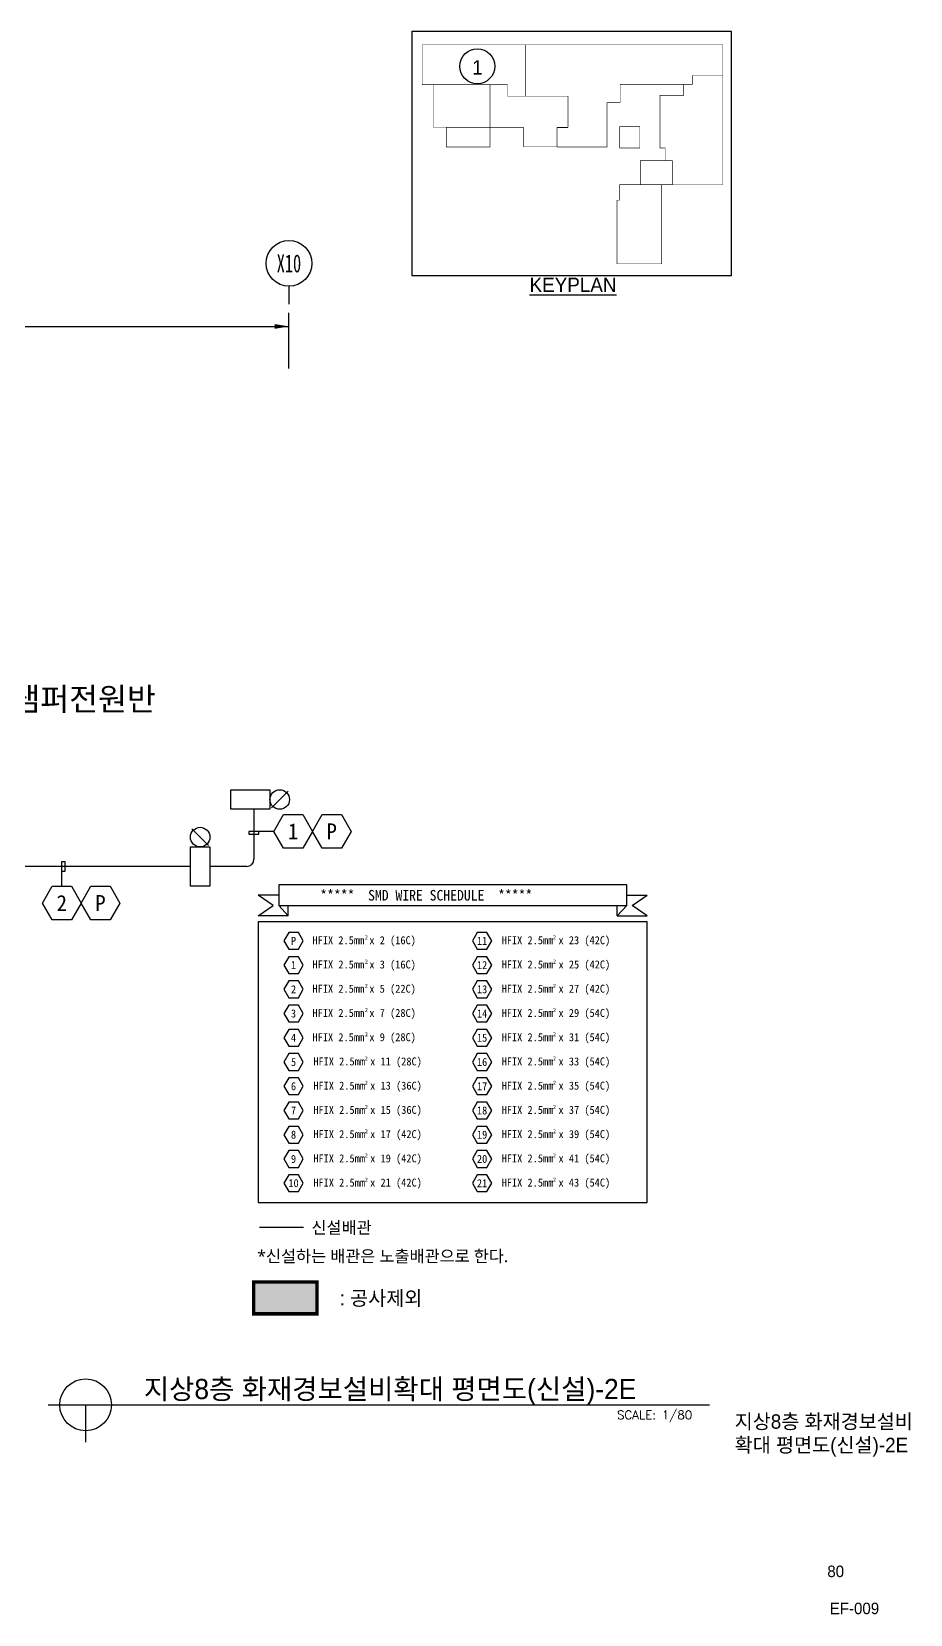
# Model space of a CAD drawing. Header units: millimetres. Extents: x 2284 to 31506, y 970 to 22960.
# Drawn here: x 19296 to 31506, y 970 to 22960 of the extents above; entities that cross this region are included whole.
import ezdxf
from ezdxf.enums import TextEntityAlignment as Align

# ---------------------------------------------------------------- set-up
doc = ezdxf.new("R2010")
doc.units = ezdxf.units.MM
doc.header["$LTSCALE"] = 120
doc.linetypes.add('HIDDEN', pattern=[9.524999999999999, 6.349999999999999, -3.174999999999999])
doc.linetypes.add('HIDDENX2', pattern=[0.75, 0.5, -0.25])
for name, color, linetype in [('1구역', 41, 'Continuous'), ('7', 7, 'Continuous'), ('ARCH', 9, 'Continuous'), ('DAMPER', 2, 'Continuous'), ('fire', 2, 'Continuous'), ('fire-l', 4, 'Continuous'), ('FORM', 7, 'Continuous'), ('smd-f', 2, 'Continuous'), ('공사제외', 5, 'Continuous')]:
    doc.layers.add(name, color=color, linetype=linetype)
doc.styles.add('GHD', font='')
doc.styles.add('SIM', font='simplex_.ttf')
doc.styles.add('SUKWOO', font='malgun.ttf')
doc.styles.add('TEST', font='')
doc.styles.add('TT', font='')
doc.styles.add('돋움', font='')
doc.styles.add('울릉도M', font='HYWULM.TTF')
doc.styles.get('GHD').set_extended_font_data('Dotum')
doc.styles.get('TEST').set_extended_font_data('Dotum')
doc.styles.get('TT').set_extended_font_data('Dotum')
doc.styles.get('돋움').set_extended_font_data('DotumChe')

# ---------------------------------------------------------------- blocks, each defined once
blk = doc.blocks.new('*U2')
blk.add_line((0, 4.999999999998698), (0, -1.3016e-12))
blk.add_circle((-4.304941921e-06, 11.35000000000667), 6.350000000003841)
at = {"color": 3, "style": '돋움'}
blk.add_attdef('NO', text='', height=5, dxfattribs=at).set_placement((0, 11.35), align=Align.MIDDLE_CENTER)
blk = doc.blocks.new('e-22-1')
at = {"layer": 'DAMPER'}
blk.add_line((-5, 1), (-1, 1), dxfattribs=at)
at = {"layer": 'fire'}
for p, q in [((-5, -1), (-5, 1)), ((-1, 1), (-1, -1)), ((0.8499999999999375, 0.8500000000000227), (-0.8499999999999943, -0.8500000000000227)), ((-1, -1), (-5, -1))]:
    blk.add_line(p, q, dxfattribs=at)
blk.add_circle((0, 0), 1, dxfattribs=at)

msp = doc.modelspace()

# ---------------------------------------------------------------- hatches: boundary and pattern name
at = {"layer": '공사제외'}
h = msp.add_hatch(color=253, dxfattribs=at)
h.dxf.hatch_style = 1
h.paths.add_polyline_path([(22380.51264973611, 5588.483638015798), (23259.39501065362, 5588.483638015798), (23259.39501065362, 5145.311166480638), (22380.51264973611, 5145.311166480638)])

# ---------------------------------------------------------------- linework, layer by layer
at = {"layer": '1구역', "color": 1, "linetype": 'HIDDENX2', "ltscale": 7, "const_width": 7, "elevation": 4e-07}
msp.add_lwpolyline([(24721.69990752905, 22752.47657702019), (24721.69990752905, 22351.54760378919), (24721.69990752905, 22222.78179678206), (25908.89999145758, 22222.78222031156), (25908.90004821529, 22063.68381928538), (26161.69454010931, 22063.68378454782), (26161.69327119039, 22776.979201316), (24721.69990525767, 22776.97906782255)], close=True, dxfattribs=at)
at = {"layer": '1구역', "color": 4, "linetype": 'HIDDENX2', "ltscale": 7, "const_width": 7, "elevation": 4e-07}
msp.add_lwpolyline([(27291.39982019883, 21973.9636497587), (27474.33874747506, 21973.9636497587), (27474.33578195353, 22228.87231400929), (28477.90000589471, 22228.88398913738), (28477.90000091691, 22350.77282931851), (28900.00000276929, 22350.77282931851), (28900.00000276929, 22776.97921025421), (26161.69327119028, 22776.9792146783), (26161.69454011135, 22063.6826525392), (26752.40004674718, 22063.68370337654), (26752.39998711797, 21633.88406009205), (26598.39996478031, 21633.88406034056), (26598.39996433421, 21357.38388968859), (27291.39937208919, 21357.38417052083), (27291.39982019883, 21973.9636497587)], dxfattribs=at)
at = {"layer": '1구역', "color": 2, "linetype": 'HIDDENX2', "ltscale": 7, "const_width": 7, "elevation": 4e-07}
msp.add_lwpolyline([(24876.22523739334, 22222.78185190844), (24876.22523739334, 21632.24606437711), (25665.64998175541, 21632.24606437711), (25665.64977108384, 22222.78213353278)], close=True, dxfattribs=at)
at = {"layer": '1구역', "color": 3, "linetype": 'HIDDENX2', "ltscale": 7, "const_width": 7, "elevation": 4e-07}
for points in [[(25665.64977108384, 22222.78213353278), (25908.89999145758, 22222.7822203114), (25908.89996959514, 22063.68381928538), (26746.52649197984, 22063.68381928522), (26746.52649197972, 21626.09581742041), (26593.20139821537, 21626.09581742041), (26593.20139821537, 21360.37424970117), (26132.46477065771, 21360.3742264639), (26132.46477065777, 21626.09579418298), (25665.64998394961, 21626.09557921557)], [(25057.34996530402, 21630.38407754194), (25666.14432788058, 21630.38407754194), (25666.14432788058, 21357.38419327739), (25057.34996530402, 21357.38419327739)]]:
    msp.add_lwpolyline(points, close=True, dxfattribs=at)
at = {"layer": '1구역', "color": 5, "linetype": 'HIDDENX2', "ltscale": 7, "const_width": 7, "elevation": 4e-07}
for points in [[(28477.90000091691, 22228.88398913738), (28477.9000113642, 22350.99806409137), (28900.00000276929, 22350.77282931851), (28900.0000027694, 20836.58442375989), (28197.89994198718, 20836.58446570573), (28197.89995849016, 21168.37957497509), (28099.89987338247, 21168.37966232073), (28099.8998690088, 21343.38397682374), (28026.40000097366, 21343.38397494216), (28026.40153031738, 22074.88863444742), (28355.39999903564, 22074.88862123551), (28355.4000067921, 22228.88399530755)], [(27753.40008843463, 20836.58442375973), (28197.8999417781, 20833.08442375973), (28197.90024062013, 21168.37957497478), (27753.40008843463, 21168.37957497478), (27753.50711939565, 20832.98944851501)]]:
    msp.add_lwpolyline(points, close=True, dxfattribs=at)
at = {"layer": '1구역', "color": 4, "linetype": 'HIDDENX2', "ltscale": 7, "const_width": 7, "elevation": 4e-07}
msp.add_lwpolyline([(27466.4017976257, 21639.35810232358), (27746.32052062021, 21639.35810232358), (27746.32052062021, 21343.38406243898), (27466.4017976257, 21343.38406243898)], close=True, dxfattribs=at)
at = {"layer": '1구역', "color": 3, "linetype": 'HIDDENX2', "ltscale": 7, "const_width": 7, "elevation": 4e-07}
msp.add_lwpolyline([(27466.39989664173, 20618.88415700797), (27466.39989664173, 20832.89782577608), (28051.11968885158, 20833.08442375973), (28051.12001006305, 19733.38838212947), (27430.80519658525, 19733.38820094112), (27430.80524128448, 20618.88415880464), (27466.39989664173, 20618.88415700797)], dxfattribs=at)
at = {"layer": 'ARCH', "color": 1}
for p, q in [((22871.32393219182, 18279.70623327227, 4.191999754e-07), (22871.32393219182, 19051.88784928183, 4.191999754e-07)), ((14371.32393219182, 18864.38784928183, 4.191999754e-07), (22871.32393219182, 18864.38784928183, 4.191999754e-07))]:
    msp.add_line(p, q, dxfattribs=at)
at = {"layer": 'ARCH', "color": 6, "ltscale": 2}
for p, q in [((22384.51160949194, 12154.94232826269), (22384.51160949193, 11460.79291263711)), ((21501.96529831956, 11360.79291263711, 4.269285771193808e-07), (17907.32347874792, 11360.79291263711, 4.269285771193808e-07)), ((22284.51160949193, 11360.79291263711, 6.992566645756687e-08), (21773.96529831956, 11360.79291263711, 4.269285771193807e-07))]:
    msp.add_line(p, q, dxfattribs=at)
msp.add_arc((22284.51160949193, 11460.79291263711, 1.565251892620891e-05), 100, 270, 359.9999999999995, dxfattribs=at)
at = {"layer": 'ARCH', "color": 1}
msp.add_solid([(22671.32393219182, 18897.72118261517, 4.191999754e-07), (22671.32393219182, 18831.05451594849, 4.191999754e-07), (22871.32393219182, 18864.38784928183, 4.191999754e-07)], dxfattribs=at)
at = {"layer": 'fire', "color": 2, "linetype": 'Continuous'}
for p, q in [((22729.57956286121, 10962.89780948399, 4.000039482135687e-07), (22445.79055636606, 10962.89780948399, 4.000039482135687e-07)), ((22652.21172315869, 10820.04972272357, 4.000039482135687e-07), (22445.79055636548, 10962.89780948399, 4.000039482135687e-07)), ((22445.79055636548, 10677.20163596308, 4.000039482135687e-07), (22652.21172315869, 10820.04972272357, 4.000039482135687e-07)), ((22729.57956286121, 10820.04972272372, 4.000039482135687e-07), (22861.66374072185, 10677.20163596308, 4.000039482135687e-07)), ((22861.66374072185, 10677.20163596308, 4.000039482135687e-07), (22861.66374072185, 10820.04972272372, 4.000039482135687e-07)), ((27433.50545745352, 10677.20163596308, 4.000039482135687e-07), (27433.50545745352, 10820.04972272372, 4.000039482135687e-07)), ((27433.50545745352, 10677.20163596308, 4.000039482135687e-07), (27565.58963531381, 10820.04972272372, 4.000039482135687e-07)), ((27565.58963531381, 10962.89780948399, 4.000039482135687e-07), (27849.37864180884, 10962.89780948399, 4.000039482135687e-07)), ((27642.95747501633, 10820.04972272357, 4.000039482135687e-07), (27849.37864180977, 10962.89780948399, 4.000039482135687e-07)), ((27849.37864180977, 10677.20163596308, 4.000039482135687e-07), (27642.95747501633, 10820.04972272357, 4.000039482135687e-07)), ((22861.66374072185, 10677.20163596308, 4.000039482135687e-07), (22445.79055636606, 10677.20163596308, 4.000039482135687e-07)), ((27433.50545745352, 10677.20163596308, 4.000039482135687e-07), (27849.37864180884, 10677.20163596308, 4.000039482135687e-07))]:
    msp.add_line(p, q, dxfattribs=at)
at = {"layer": 'fire', "color": 2}
msp.add_lwpolyline([(22659.63636021175, 11848.66762045169), (22315.07597996851, 11848.66762044989), (22315.07597996851, 11807.8676204499), (22453.94723901535, 11807.8676204499), (22453.94723901535, 11848.66762045061)], dxfattribs=at)
at = {"layer": 'fire', "color": 2, "elevation": 4.269285771193808e-07}
msp.add_lwpolyline([(19714.85925258091, 11085.6681619173), (19714.85925258271, 11430.2285421605), (19755.6592525827, 11430.2285421605), (19755.6592525827, 11291.35728311372), (19714.85925258201, 11291.35728311372)], dxfattribs=at)
at = {"layer": 'fire', "color": 2, "linetype": 'Continuous', "elevation": 4e-07}
msp.add_lwpolyline([(27565.58963531381, 10820.04972272372), (27565.58963531381, 11105.74589624448), (22729.57956286121, 11105.74589624448), (22729.57956286121, 10820.04972272372)], close=True, dxfattribs=at)
at = {"layer": 'fire', "color": 3, "elevation": 4e-07}
msp.add_lwpolyline([(22445.71632630072, 6690.467252421065), (27849.33662192008, 6690.467252421065), (27849.37864180884, 10590.9122484391), (22445.75834618948, 10590.9122484391)], close=True, dxfattribs=at)
at = {"layer": 'fire-l', "color": 6, "ltscale": 2}
msp.add_line((22460.16400951237, 6347.268009235446, 4e-07), (23075.22446228444, 6347.268009235446, 4e-07), dxfattribs=at)
at = {"layer": 'fire-l', "color": 2}
for points in [[(22659.63636021221, 11848.66762045169), (22793.94163672188, 12081.29118309113), (23062.55218974167, 12081.29118309113), (23196.85746625134, 11848.66762045169), (23062.55218974167, 11616.04405781204), (22793.94163672188, 11616.04405781204)], [(23196.85746625134, 11848.66762045169), (23331.16274276147, 12081.29118309113), (23599.7732957808, 12081.29118309113), (23734.07857229093, 11848.66762045169), (23599.7732957808, 11616.04405781204), (23331.16274276147, 11616.04405781204)]]:
    msp.add_lwpolyline(points, close=True, dxfattribs=at)
for points, elevation in [([(19446.24869956134, 10853.04459927786), (19580.55397607101, 11085.6681619173), (19849.16452909081, 11085.6681619173), (19983.46980560047, 10853.04459927786), (19849.16452909081, 10620.42103663821), (19580.55397607101, 10620.42103663821)], 4.269285771193808e-07), ([(19983.46980560047, 10853.04459927786), (20117.7750821106, 11085.6681619173), (20386.38563512993, 11085.6681619173), (20520.69091164006, 10853.04459927786), (20386.38563512993, 10620.42103663821), (20117.7750821106, 10620.42103663821)], 4.269285771193808e-07), ([(23069.21207415275, 10327.55600411257), (23002.07404700285, 10443.84247825636), (22867.79799270278, 10443.84247825636), (22800.65996555277, 10327.55600411257), (22867.79799270278, 10211.26952996893), (23002.07404700285, 10211.26952996893)], 4e-07), ([(25689.47543468766, 10327.55600411257), (25622.33740753747, 10443.84247825636), (25488.06135323769, 10443.84247825636), (25420.92332608768, 10327.55600411257), (25488.06135323769, 10211.26952996893), (25622.33740753747, 10211.26952996893)], 4e-07), ([(23069.21207415275, 9990.834865661465), (23002.07404700285, 10107.12133980511), (22867.79799270278, 10107.12133980511), (22800.65996555277, 9990.834865661465), (22867.79799270278, 9874.54839151783), (23002.07404700285, 9874.54839151783)], 4e-07), ([(25689.47543468766, 9990.834865661465), (25622.33740753747, 10107.12133980511), (25488.06135323769, 10107.12133980511), (25420.92332608768, 9990.834865661465), (25488.06135323769, 9874.54839151783), (25622.33740753747, 9874.54839151783)], 4e-07), ([(23069.21207415275, 9654.113727210217), (23002.07404700285, 9770.400201354012), (22867.79799270278, 9770.400201354012), (22800.65996555277, 9654.113727210217), (22867.79799270278, 9537.827253066582), (23002.07404700285, 9537.827253066582)], 4e-07), ([(25689.47543468766, 9654.113727210217), (25622.33740753747, 9770.400201354012), (25488.06135323769, 9770.400201354012), (25420.92332608768, 9654.113727210217), (25488.06135323769, 9537.827253066582), (25622.33740753747, 9537.827253066582)], 4e-07), ([(23069.21207415275, 9317.392588758968), (23002.07404700285, 9433.679062902764), (22867.79799270278, 9433.679062902764), (22800.65996555277, 9317.392588758968), (22867.79799270278, 9201.10611461526), (23002.07404700285, 9201.10611461526)], 4e-07), ([(25689.47543468766, 9317.392588758968), (25622.33740753747, 9433.679062902764), (25488.06135323769, 9433.679062902764), (25420.92332608768, 9317.392588758968), (25488.06135323769, 9201.10611461526), (25622.33740753747, 9201.10611461526)], 4e-07), ([(23069.21207415275, 8980.671450307873), (23002.07404700285, 9096.95792445166), (22867.79799270278, 9096.95792445166), (22800.65996555277, 8980.671450307873), (22867.79799270278, 8864.384976164012), (23002.07404700285, 8864.384976164012)], 4e-07), ([(25689.47543468766, 8980.671450307873), (25622.33740753747, 9096.95792445166), (25488.06135323769, 9096.95792445166), (25420.92332608768, 8980.671450307873), (25488.06135323769, 8864.384976164012), (25622.33740753747, 8864.384976164012)], 4e-07), ([(23069.21207415275, 8643.950311856624), (23002.07404700285, 8760.236786000412), (22867.79799270278, 8760.236786000412), (22800.65996555277, 8643.950311856624), (22867.79799270278, 8527.663837712982), (23002.07404700285, 8527.663837712982)], 4e-07), ([(25689.47543468766, 8643.950311856624), (25622.33740753747, 8760.236786000412), (25488.06135323769, 8760.236786000412), (25420.92332608768, 8643.950311856624), (25488.06135323769, 8527.663837712982), (25622.33740753747, 8527.663837712982)], 4e-07), ([(23069.21207415275, 8307.229173405303), (23002.07404700285, 8423.515647549164), (22867.79799270278, 8423.515647549164), (22800.65996555277, 8307.229173405303), (22867.79799270278, 8190.94269926166), (23002.07404700285, 8190.94269926166)], 4e-07), ([(25689.47543468766, 8307.229173405303), (25622.33740753747, 8423.515647549164), (25488.06135323769, 8423.515647549164), (25420.92332608768, 8307.229173405303), (25488.06135323769, 8190.94269926166), (25622.33740753747, 8190.94269926166)], 4e-07), ([(23069.21207415275, 7970.50803495428), (23002.07404700285, 8086.794509097915), (22867.79799270278, 8086.794509097915), (22800.65996555277, 7970.50803495428), (22867.79799270278, 7854.221560810637), (23002.07404700285, 7854.221560810637)], 4e-07), ([(25689.47543468766, 7970.50803495428), (25622.33740753747, 8086.794509097915), (25488.06135323769, 8086.794509097915), (25420.92332608768, 7970.50803495428), (25488.06135323769, 7854.221560810637), (25622.33740753747, 7854.221560810637)], 4e-07), ([(23069.21207415275, 7633.786896502958), (23002.07404700285, 7750.073370646812), (22867.79799270278, 7750.073370646812), (22800.65996555277, 7633.786896502958), (22867.79799270278, 7517.500422359316), (23002.07404700285, 7517.500422359316)], 4e-07), ([(25689.47543468766, 7633.786896502958), (25622.33740753747, 7750.073370646812), (25488.06135323769, 7750.073370646812), (25420.92332608768, 7633.786896502958), (25488.06135323769, 7517.500422359316), (25622.33740753747, 7517.500422359316)], 4e-07), ([(23069.21207415275, 7297.065758051703), (23002.07404700285, 7413.352232195563), (22867.79799270278, 7413.352232195563), (22800.65996555277, 7297.065758051703), (22867.79799270278, 7180.779283908068), (23002.07404700285, 7180.779283908068)], 4e-07), ([(25689.47543468766, 7297.065758051703), (25622.33740753747, 7413.352232195563), (25488.06135323769, 7413.352232195563), (25420.92332608768, 7297.065758051703), (25488.06135323769, 7180.779283908068), (25622.33740753747, 7180.779283908068)], 4e-07), ([(23069.21207415275, 6960.344619600608), (23002.07404700285, 7076.631093744469), (22867.79799270278, 7076.631093744469), (22800.65996555277, 6960.344619600608), (22867.79799270278, 6844.05814545682), (23002.07404700285, 6844.05814545682)], 4e-07), ([(25689.47543468766, 6960.344619600608), (25622.33740753747, 7076.631093744469), (25488.06135323769, 7076.631093744469), (25420.92332608768, 6960.344619600608), (25488.06135323769, 6844.05814545682), (25622.33740753747, 6844.05814545682)], 4e-07)]:
    msp.add_lwpolyline(points, close=True, dxfattribs=dict(at, elevation=elevation))
at = {"layer": 'FORM', "color": 3}
for p, q in [((19525.75420033536, 3881.00103651082, 4e-07), (28715.68256933056, 3881.000965724251, 4e-07)), ((20045.75551519578, 3881.00103651082, 4e-07), (20045.75551519578, 3360.999721650401, 4e-07))]:
    msp.add_line(p, q, dxfattribs=at)
at = {"layer": 'FORM', "color": 4, "elevation": 4e-07}
msp.add_lwpolyline([(24580.000002769, 19570.31254358793), (29020.000002769, 19570.31254358824), (29020.000002769, 22960.00000017285), (24580.000002769, 22960.00000017254)], close=True, dxfattribs=at)
at = {"layer": 'FORM', "color": 4}
msp.add_circle((25488.34111387964, 22479.91941039367, 4e-07), 243.4482758620689, dxfattribs=at)
at = {"layer": 'FORM', "color": 3}
msp.add_circle((20045.75551519578, 3881.00103651082, 4e-07), 360.0009102880159, dxfattribs=at)
at = {"layer": '공사제외', "color": 5, "linetype": 'HIDDEN', "ltscale": 2, "const_width": 47.05882352941175, "elevation": 4.032e-07}
msp.add_lwpolyline([(22380.51264973611, 5588.483638015798), (23259.39501065362, 5588.483638015798), (23259.39501065362, 5145.311166480638), (22380.51264973611, 5145.311166480638)], close=True, dxfattribs=at)

# ---------------------------------------------------------------- block references
at = {"layer": 'ARCH', "color": 9}
ref = msp.add_blockref('*U2', (22871.59080564772, 19173.05497042954, 4.159999795e-07), dxfattribs=dict(at, xscale=50, yscale=50, zscale=50))
ref.add_attrib('NO', 'X10', dxfattribs={"layer": '0', "color": 3, "height": 250, "style": '돋움', "width": 0.7}).set_placement((22871.59080564772, 19740.55497043102, 4.159999795e-07), align=Align.MIDDLE_CENTER)
at = {"layer": 'fire-l', "ltscale": 2, "xscale": 136, "yscale": 136, "zscale": 136}
msp.add_blockref('e-22-1', (22743.30366336372, 12290.94232826269), dxfattribs=at)
at = {"layer": 'fire-l', "ltscale": 2, "xscale": 136, "yscale": 136, "zscale": 136, "rotation": 90}
msp.add_blockref('e-22-1', (21637.96529831956, 11768.79291263711, 4.269285771193808e-07), dxfattribs=at)

# ---------------------------------------------------------------- texts
at = {"layer": '7', "style": '울릉도M'}
for s, height, p in [('지상8층 화재경보설비', 200, (29064.83601050189, 3549.004174881472, 4e-07)), ('확대 평면도(신설)-2E', 200, (29064.83601050189, 3222.85246600045, 4e-07)), ('80', 160, (30352.63950239308, 1487.18684682422, 4e-07)), ('EF-009', 160, (30386.64195426903, 972.2605760428839, 4e-07))]:
    msp.add_text(s, height=height, dxfattribs=at).set_placement(p)
at = {"layer": 'fire', "style": '돋움'}
for s, height, p in [('1', 222.3936061697332, (22928.24691323201, 11848.66762045169)), ('P', 222.3936061697332, (23465.46801927113, 11848.66762045169)), ('2', 222.3936061697332, (19714.85925258114, 10853.04459927786, 4.269208464144158e-07)), ('P', 222.3936061697332, (20252.08035862027, 10853.04459927786, 4.269208464144158e-07)), ('P', 111.1726088283207, (22934.93601985267, 10327.55600411257, 4e-07)), ('HFIX 2.5mm x 2 (16C)', 111.1726088283207, (23916.95019744345, 10327.55600411257, 4e-07)), ('2', 55.58630441416037, (23947.31975760296, 10376.91689945539, 4.000019741067843e-07)), ('11', 111.1726088283207, (25555.19938038758, 10327.55600411257, 4e-07)), ('HFIX 2.5mm x 23 (42C)', 111.1726088283207, (26581.31070651437, 10327.55600411257, 4e-07)), ('2', 55.58630441416037, (26561.03621541531, 10376.91689945539, 4.000019741067843e-07)), ('1', 111.1726088283207, (22934.93601985267, 9990.834865661465, 4e-07)), ('HFIX 2.5mm x 3 (16C)', 111.1726088283207, (23916.95019744345, 9990.834865661465, 4e-07)), ('2', 55.58630441416037, (23947.31975760296, 10040.19576100415, 4.000019741067843e-07)), ('12', 111.1726088283207, (25555.19938038758, 9990.834865661465, 4e-07)), ('HFIX 2.5mm x 25 (42C)', 111.1726088283207, (26581.31070651437, 9990.834865661465, 4e-07)), ('2', 55.58630441416037, (26561.03621541531, 10040.19576100415, 4.000019741067843e-07)), ('2', 111.1726088283207, (22934.93601985267, 9654.113727210217, 4e-07)), ('HFIX 2.5mm x 5 (22C)', 111.1726088283207, (23916.95019744345, 9654.113727210217, 4e-07)), ('2', 55.58630441416037, (23947.31975760296, 9703.47462255305, 4.000019741067843e-07)), ('13', 111.1726088283207, (25555.19938038758, 9654.113727210217, 4e-07)), ('HFIX 2.5mm x 27 (42C)', 111.1726088283207, (26581.31070651437, 9654.113727210217, 4e-07)), ('2', 55.58630441416037, (26561.03621541531, 9703.47462255305, 4.000019741067843e-07)), ('3', 111.1726088283207, (22934.93601985267, 9317.392588758968, 4e-07)), ('HFIX 2.5mm x 7 (28C)', 111.1726088283207, (23916.95019744345, 9317.392588758968, 4e-07)), ('2', 55.58630441416037, (23947.31975760296, 9366.753484101802, 4.000019741067843e-07)), ('14', 111.1726088283207, (25555.19938038758, 9317.392588758968, 4e-07)), ('HFIX 2.5mm x 29 (54C)', 111.1726088283207, (26581.31070651437, 9317.392588758968, 4e-07)), ('2', 55.58630441416037, (26561.03621541531, 9366.753484101802, 4.000019741067843e-07)), ('4', 111.1726088283207, (22934.93601985267, 8980.671450307873, 4e-07)), ('HFIX 2.5mm x 9 (28C)', 111.1726088283207, (23916.95019744345, 8980.671450307873, 4e-07)), ('2', 55.58630441416037, (23947.31975760296, 9030.032345650481, 4.000019741067843e-07)), ('15', 111.1726088283207, (25555.19938038758, 8980.671450307873, 4e-07)), ('HFIX 2.5mm x 31 (54C)', 111.1726088283207, (26581.31070651437, 8980.671450307873, 4e-07)), ('2', 55.58630441416037, (26561.03621541531, 9030.032345650481, 4.000019741067843e-07)), ('5', 111.1726088283207, (22934.93601985267, 8643.950311856624, 4e-07)), ('HFIX 2.5mm x 11 (28C)', 111.1726088283207, (23964.14858771869, 8643.950311856624, 4e-07)), ('2', 55.58630441416037, (23947.31975760296, 8693.311207199451, 4.000019741067843e-07)), ('16', 111.1726088283207, (25555.19938038758, 8643.950311856624, 4e-07)), ('HFIX 2.5mm x 33 (54C)', 111.1726088283207, (26581.31070651437, 8643.950311856624, 4e-07)), ('2', 55.58630441416037, (26561.03621541531, 8693.311207199451, 4.000019741067843e-07)), ('6', 111.1726088283207, (22934.93601985267, 8307.229173405303, 4e-07)), ('HFIX 2.5mm x 13 (36C)', 111.1726088283207, (23964.14858771869, 8307.229173405303, 4e-07)), ('2', 55.58630441416037, (23947.31975760296, 8356.59006874813, 4.000019741067843e-07)), ('17', 111.1726088283207, (25555.19938038758, 8307.229173405303, 4e-07)), ('HFIX 2.5mm x 35 (54C)', 111.1726088283207, (26581.31070651437, 8307.229173405303, 4e-07)), ('2', 55.58630441416037, (26561.03621541531, 8356.59006874813, 4.000019741067843e-07)), ('7', 111.1726088283207, (22934.93601985267, 7970.50803495428, 4e-07)), ('HFIX 2.5mm x 15 (36C)', 111.1726088283207, (23964.14858771869, 7970.50803495428, 4e-07)), ('2', 55.58630441416037, (23947.31975760296, 8019.868930296881, 4.000019741067843e-07)), ('18', 111.1726088283207, (25555.19938038758, 7970.50803495428, 4e-07)), ('HFIX 2.5mm x 37 (54C)', 111.1726088283207, (26581.31070651437, 7970.50803495428, 4e-07)), ('2', 55.58630441416037, (26561.03621541531, 8019.868930296881, 4.000019741067843e-07)), ('HFIX 2.5mm x 17 (42C)', 111.1726088283207, (23964.14858771869, 7633.786896502958, 4e-07)), ('2', 55.58630441416037, (23947.31975760296, 7683.14779184585, 4.000019741067843e-07)), ('HFIX 2.5mm x 39 (54C)', 111.1726088283207, (26581.31070651437, 7633.786896502958, 4e-07)), ('2', 55.58630441416037, (26561.03621541531, 7683.14779184585, 4.000019741067843e-07)), ('8', 111.1726088283207, (22934.93601985267, 7633.786896502958, 4e-07)), ('19', 111.1726088283207, (25555.19938038758, 7633.786896502958, 4e-07)), ('9', 111.1726088283207, (22934.93601985267, 7297.065758051703, 4e-07)), ('HFIX 2.5mm x 19 (42C)', 111.1726088283207, (23964.14858771869, 7297.065758051703, 4e-07)), ('2', 55.58630441416037, (23947.31975760296, 7346.426653394529, 4.000019741067843e-07)), ('20', 111.1726088283207, (25555.19938038758, 7297.065758051703, 4e-07)), ('HFIX 2.5mm x 41 (54C)', 111.1726088283207, (26581.31070651437, 7297.065758051703, 4e-07)), ('2', 55.58630441416037, (26561.03621541531, 7346.426653394529, 4.000019741067843e-07)), ('HFIX 2.5mm x 21 (42C)', 111.1726088283207, (23964.14858771869, 6960.344619600608, 4e-07)), ('2', 55.58630441416037, (23947.31975760296, 7009.705514943282, 4.000019741067843e-07)), ('HFIX 2.5mm x 43 (54C)', 111.1726088283207, (26581.31070651437, 6960.344619600608, 4e-07)), ('2', 55.58630441416037, (26561.03621541531, 7009.705514943282, 4.000019741067843e-07)), ('10', 111.1726088283207, (22934.93601985267, 6960.344619600608, 4e-07)), ('21', 111.1726088283207, (25555.19938038758, 6960.344619600608, 4e-07))]:
    msp.add_text(s, height=height, dxfattribs=at).set_placement(p, align=Align.MIDDLE)
at = {"layer": 'fire', "color": 3, "linetype": 'Continuous', "style": '돋움'}
msp.add_text('*****  SMD WIRE SCHEDULE  *****', height=147.0625462079562, dxfattribs=at).set_placement((23306.05564187173, 10887.45250387815, 4.000039482135687e-07))
at = {"layer": 'fire', "style": 'SUKWOO'}
for s, p in [('신설배관', (23184.11773125609, 6259.781961350691, 4e-07)), ('*신설하는 배관은 노출배관으로 한다.', (22432.04922296203, 5863.490384332184, 4e-07))]:
    msp.add_text(s, height=166.6666666666667, dxfattribs=at).set_placement(p)
at = {"layer": 'FORM', "color": 4, "style": 'GHD'}
msp.add_text('1', height=200.0005057155644, dxfattribs=at).set_placement((25491.45879953593, 22463.29326052298, 4e-07), align=Align.MIDDLE)
for s, height, p in [('%%uKEYPLAN', 200.0005057155644, (26215.47840246983, 19342.51199476593, 4e-07)), ('지상8층 화재경보설비확대 평면도(신설)-2E', 280.0007080017901, (20854.75552257709, 3961.001238797074, 4e-07))]:
    msp.add_text(s, height=height, dxfattribs=at).set_placement(p)
at = {"layer": 'FORM', "color": 2, "style": 'SIM'}
msp.add_text('SCALE: 1/80', height=120.0003034293386, dxfattribs=at).set_placement((28475.01272629522, 3801.000763438019, 4e-07), align=Align.TOP_RIGHT)
at = {"layer": 'smd-f', "style": 'TT'}
msp.add_text('TO:댐퍼전원반', height=320, dxfattribs=at).set_placement((19668.89379592251, 13691.14364925331, -1453.4342505733), align=Align.MIDDLE)
at = {"layer": '공사제외', "color": 3, "style": 'TEST'}
msp.add_text(': 공사제외', height=200, dxfattribs=at).set_placement((24151.16206918852, 5364.675232255006, 4.032e-07), align=Align.MIDDLE)

doc.saveas('drawing.dxf')
